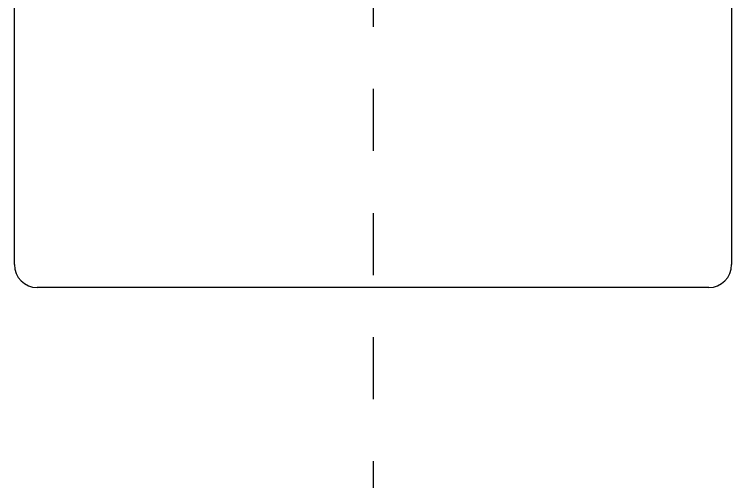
# Model space of a CAD drawing. Extents: x -5.7 to 6.1, y -1.2 to 8.2.
# Drawn here: x -0.579 to 0.578, y 1.994 to 2.747 of the extents above; entities that cross this region are included whole.
import ezdxf

# ---------------------------------------------------------------- set-up
doc = ezdxf.new("R2010")
doc.units = 0
doc.header["$LTSCALE"] = 0.5
doc.header["$MEASUREMENT"] = 0
doc.linetypes.add('PHANTOM', pattern=[0.5, 0.25, -0.05, 0.05, -0.05, 0.05, -0.05])
doc.layers.add('Construction', color=60, linetype='PHANTOM', plot=False)
doc.layers.add('Driver', color=210, linetype='CONTINUOUS')

msp = doc.modelspace()

# ---------------------------------------------------------------- linework, layer by layer
at = {"layer": 'Construction', "ltscale": 0.5, "transparency": 16777216}
msp.add_line((0, 3.6265), (0, 0), dxfattribs=at)
at = {"layer": 'Driver', "transparency": 16777216}
for p, q in [((-0.5785, 2.3435), (-0.5785, 3.2695)), ((0.5785, 3.2695), (0.5785, 2.3435)), ((0.5415, 2.3065), (-0.5415, 2.3065))]:
    msp.add_line(p, q, dxfattribs=at)
for centre, start, end in [((-0.5415, 2.3435), 180, 270), ((0.5415, 2.3435), 270, 0)]:
    msp.add_arc(centre, 0.037, start, end, dxfattribs=at)

doc.saveas('drawing.dxf')
